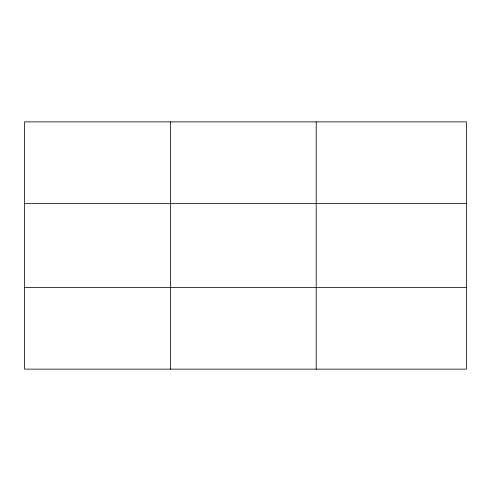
<?xml version="1.0" encoding="UTF-8"?>
<svg xmlns="http://www.w3.org/2000/svg" width="491" height="491" viewBox="0 0 491 491"><rect width="100%" height="100%" fill="white"/><g stroke="black" fill="none" stroke-linecap="round" stroke-linejoin="round"><path stroke-width="0.74" d="M170.377 369.134L170.377 121.866M316.204 369.134L316.204 121.866M466.45 203.464L466.45 121.866L24.55 121.866L24.55 369.134L466.45 369.134L466.45 203.464L24.55 203.464M24.55 287.536L466.45 287.536"/></g></svg>
